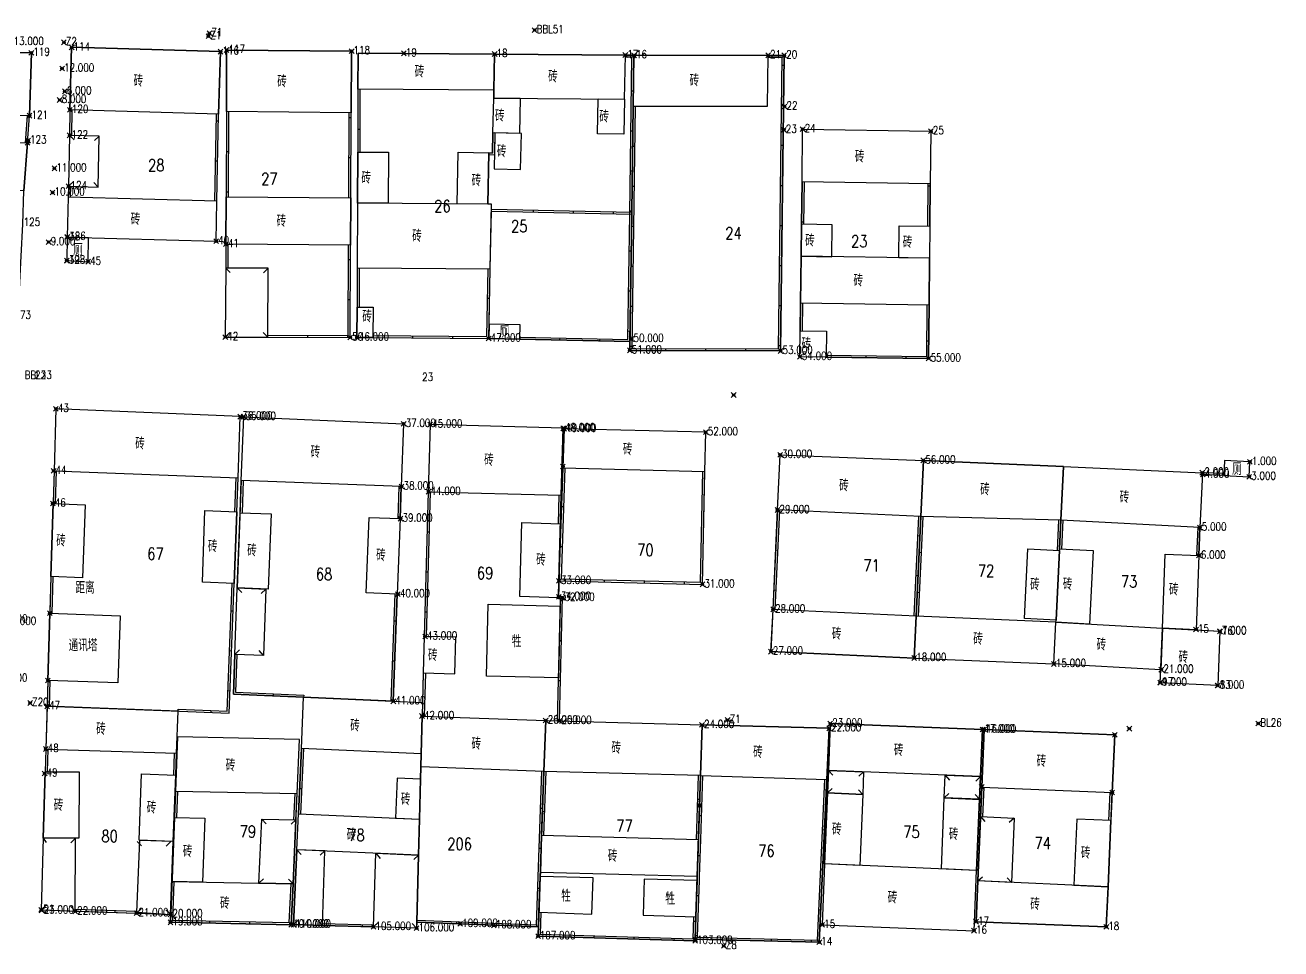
# Model space of a CAD drawing. Extents: x 499223 to 500082, y 4357473 to 4358121.
# Drawn here: x 499720.4 to 499877.3, y 4357673.4 to 4357788.8 of the extents above; entities that cross this region are included whole.
import ezdxf
from ezdxf.enums import TextEntityAlignment as Align

# ---------------------------------------------------------------- set-up
doc = ezdxf.new("R2010")
doc.units = 0
doc.header["$LTSCALE"] = 0.5
doc.header["$PDMODE"] = 35
doc.header["$PDSIZE"] = 0.3
for name, color, linetype in [('CLD', 1, 'CONTINUOUS'), ('DLDW', 11, 'CONTINUOUS'), ('JMD', 6, 'CONTINUOUS'), ('QSJX', 7, 'CONTINUOUS'), ('YBH', 3, 'CONTINUOUS')]:
    doc.layers.add(name, color=color, linetype=linetype)
doc.styles.add('HZ', font='rs.shx', dxfattribs={"width": 0.8, "bigfont": 'hztxt.shx'})

msp = doc.modelspace()

# ---------------------------------------------------------------- linework, layer by layer
at = {"layer": 'CLD', "linetype": 'Continuous'}
for p in [(499784.06, 4357788.2), (499784.06, 4357788.2), (499725.26, 4357786.67, -0.14), (499743.31, 4357787.44, -0.31), (499743.44, 4357787.81, -0.25), (499721.19, 4357785.37, 0.27), (499721.19, 4357785.37, 0.27), (499726.22, 4357786.05, 0.02), (499726.22, 4357786.05, 0.02), (499744.82, 4357785.51, 0.21), (499744.82, 4357785.51, 0.21), (499745.58, 4357785.71, 0.3), (499745.58, 4357785.71, 0.3), (499761.2, 4357785.57, 0.67), (499761.2, 4357785.57, 0.67), (499767.73, 4357785.29, 0.09), (499779.07, 4357785.21, 0.3), (499795.4, 4357785.08, 0.22), (499796.48, 4357785.05, 0.13), (499813.23, 4357785.05, 2.06), (499815.25, 4357785.04, -0.33), (499725.03, 4357783.4, 0.01), (499725.37, 4357780.55, 0.1), (499724.73, 4357779.47, 0.09), (499720.97, 4357777.5, 0.2), (499720.97, 4357777.5, 0.2), (499726.01, 4357778.24, 0.32), (499726.01, 4357778.24, 0.32), (499815.28, 4357778.65, 0.34), (499815.2, 4357775.75, 1.67), (499817.55, 4357775.82, 0.69), (499833.57, 4357775.57, 0.68), (499720.72, 4357774.11), (499720.78, 4357774.41, 0.23), (499725.97, 4357775.05, 1.26), (499725.97, 4357775.05, 1.26), (499724.07, 4357770.92, 0.17), (499723.84, 4357767.91, 0.12), (499725.84, 4357768.7, 1.34), (499725.84, 4357768.7, 1.34), (499723.35, 4357761.71, 0.05), (499725.67, 4357762.33, 0.25), (499725.68, 4357762.36, 0.96), (499725.68, 4357762.36, 0.96), (499744.28, 4357761.83, 1.63), (499745.49, 4357761.46, 2.96), (499725.62, 4357759.39, 0.29), (499725.63, 4357759.41, 0.6), (499725.63, 4357759.41, 0.6), (499728.28, 4357759.26, 0.29), (499745.42, 4357749.84, 0.92), (499761.03, 4357749.8, 1.36), (499761.86, 4357749.79, 1.67), (499761.86, 4357749.79, 1.67), (499778.33, 4357749.67, 0.12), (499778.33, 4357749.67, 0.12), (499796.17, 4357749.61, 2.08), (499796.17, 4357749.61, 2.08), (499795.96, 4357748.18, -0.22), (499795.96, 4357748.18, -0.22), (499814.79, 4357748.11, -0.87), (499814.79, 4357748.11, -0.87), (499817.21, 4357747.38, -1.18), (499817.21, 4357747.38, -1.18), (499833.29, 4357747.17, 1.52), (499833.29, 4357747.17, 1.52), (499808.94, 4357742.61, -0.47), (499724.26, 4357740.88, 0.09), (499747.29, 4357739.9, 0.39), (499747.29, 4357739.9, 0.39), (499747.72, 4357739.89, 0.52), (499747.72, 4357739.89, 0.52), (499767.7, 4357739, -0.18), (499771.02, 4357738.92, -0.18), (499787.62, 4357738.44, 1.77), (499787.76, 4357738.39, 1.24), (499805.45, 4357737.96, 0.16), (499814.73, 4357735.14, -1.27), (499787.6, 4357733.67, 1.92), (499832.63, 4357734.44, 0.63), (499873.43, 4357734.25, -0.1), (499723.97, 4357733.13, 0.16), (499867.49, 4357732.9, 1.29), (499867.54, 4357732.66, -0.72), (499873.34, 4357732.39, -0.23), (499767.44, 4357731.17, -0.07), (499770.81, 4357730.52, -0.03), (499723.87, 4357729.05, 0.22), (499767.31, 4357727.16, -0.12), (499814.4, 4357728.24, -1.24), (499867.17, 4357726.03, 1.52), (499867.06, 4357722.54, -0.36), (499787.11, 4357719.38, -0.63), (499766.98, 4357717.72, -0.08), (499805.03, 4357718.94, -0.27), (499787.08, 4357717.39, 1.19), (499787.55, 4357717.27, 0.02), (499723.5, 4357715.34, 1.08), (499813.86, 4357715.82, -0.76), (499866.7, 4357713.31, 1.23), (499869.67, 4357713.08, 0.35), (499869.69, 4357713.06, -0.31), (499770.38, 4357712.43, 0.78), (499813.58, 4357710.54, -1.54), (499831.49, 4357709.74, -0.47), (499848.94, 4357709, -0.53), (499862.37, 4357708.28, 1.91), (499723.26, 4357706.94, 1.08), (499862.22, 4357706.66, -0.49), (499862.23, 4357706.67, 0.2), (499869.4, 4357706.3, -0.44), (499869.41, 4357706.3, -0.5), (499721.04, 4357704.12, -0.2), (499723.16, 4357703.71, 1.08), (499766.41, 4357704.33, -0.09), (499770, 4357702.49, -0.05), (499785.45, 4357701.94, 1.75), (499787.17, 4357701.89, 0.43), (499808.19, 4357702.01, -0.09), (499804.98, 4357701.38, -0.34), (499820.86, 4357700.96, -0.47), (499821, 4357701.54, -0.42), (499840.01, 4357700.81, -0.12), (499840.22, 4357700.81, -0.03), (499858.36, 4357700.91, -0.42), (499874.48, 4357701.56), (499874.48, 4357701.56), (499856.54, 4357700.14, 2.69), (499722.99, 4357698.37, 0.63), (499722.86, 4357695.32, 0.77), (499839.92, 4357693.62, 2.69), (499856.22, 4357692.93, 2.69), (499804.66, 4357691.32, 1.75), (499804.66, 4357691.32, 1.75), (499722.42, 4357678.27, 1.41), (499722.48, 4357678.21, -0.09), (499722.48, 4357678.21, -0.09), (499722.48, 4357678.21, -0.09), (499722.48, 4357678.21, -0.09), (499726.67, 4357678.08, 0.92), (499726.67, 4357678.08, 0.92), (499726.67, 4357678.08, 0.92), (499726.67, 4357678.08, 0.92), (499734.32, 4357677.86, 1.03), (499734.32, 4357677.86, 1.03), (499734.32, 4357677.86, 1.03), (499734.32, 4357677.86, 1.03), (499738.57, 4357677.71, 0.2), (499738.57, 4357677.71, 0.2), (499738.57, 4357677.71, 0.2), (499738.57, 4357677.71, 0.2), (499738.57, 4357676.72, 0.75), (499738.57, 4357676.72, 0.75), (499738.57, 4357676.72, 0.75), (499738.57, 4357676.72, 0.75), (499839.21, 4357676.79, 0.35), (499753.65, 4357676.42, -0.02), (499753.93, 4357676.43, 0.28), (499763.93, 4357676.14, 1.11), (499769.32, 4357675.98, -0.56), (499774.76, 4357676.52, 0.23), (499778.96, 4357676.34, 0.53), (499820, 4357676.41, 1.22), (499838.96, 4357675.67, 0.23), (499855.49, 4357676.14, 1.09), (499784.5, 4357674.98, 0.35), (499804.12, 4357674.41, -0.49), (499804.13, 4357674.6, -0.72), (499807.7, 4357673.77, 0.13), (499819.63, 4357674.24, 1.13)]:
    msp.add_point(p, dxfattribs=at)
at = {"layer": 'DLDW', "linetype": 'Continuous', "flags": 128}
for points in [[(499725.67, 4357762.33), (499725.63, 4357759.41), (499728.28, 4357759.26), (499728.34, 4357762.26), (499725.67, 4357762.33)], [(499791.36, 4357682.29), (499784.77, 4357682.46), (499784.61, 4357677.97), (499791.2, 4357677.73), (499791.36, 4357682.29)], [(499804.36, 4357681.94), (499797.76, 4357682.12), (499797.62, 4357677.6), (499804.21, 4357677.39), (499804.36, 4357681.94)]]:
    msp.add_lwpolyline(points, close=True, dxfattribs=at)
for points, elevation in [([(499778.37, 4357751.47), (499778.33, 4357749.67), (499782.23, 4357749.59), (499782.27, 4357751.39)], 0.12), ([(499870.17, 4357732.54), (499873.34, 4357732.39), (499873.43, 4357734.25), (499870.26, 4357734.4)], -0.72)]:
    msp.add_lwpolyline(points, close=True, dxfattribs=dict(at, elevation=elevation))
at = {"layer": 'JMD', "linetype": 'Continuous'}
for p, q in [((499815.23, 4357783.76), (499814.98, 4357783.76)), ((499796.42, 4357780.56), (499796.17, 4357780.56)), ((499815.17, 4357778.76), (499814.92, 4357778.76)), ((499744.57, 4357776.82), (499744.32, 4357776.83)), ((499761.13, 4357777.23), (499760.88, 4357777.23)), ((499725.97, 4357775.05), (499726.52, 4357774.47)), ((499729.67, 4357774.94), (499729.09, 4357774.39)), ((499761.97, 4357775.83), (499762.22, 4357775.83)), ((499796.35, 4357775.56), (499796.1, 4357775.56)), ((499745.53, 4357773.01), (499745.78, 4357773.01)), ((499796.32, 4357773.7), (499796.57, 4357773.69)), ((499815.11, 4357773.76), (499814.86, 4357773.76)), ((499744.48, 4357771.82), (499744.23, 4357771.83)), ((499761.11, 4357772.23), (499760.86, 4357772.23)), ((499796.28, 4357770.56), (499796.03, 4357770.56)), ((499725.84, 4357768.7), (499726.42, 4357769.25)), ((499729.54, 4357768.59), (499728.99, 4357769.17)), ((499745.52, 4357768.01), (499745.77, 4357768.01)), ((499796.25, 4357768.7), (499796.5, 4357768.69)), ((499815.05, 4357768.76), (499814.8, 4357768.76)), ((499833.46, 4357768.69), (499833.21, 4357768.69)), ((499783.91, 4357765.46), (499783.92, 4357765.71)), ((499788.91, 4357765.36), (499788.92, 4357765.61)), ((499793.91, 4357765.25), (499793.91, 4357765.5)), ((499796.21, 4357765.56), (499795.96, 4357765.56)), ((499796.18, 4357763.7), (499796.43, 4357763.69)), ((499814.98, 4357763.76), (499814.73, 4357763.76)), ((499817.41, 4357764.24), (499817.66, 4357764.24)), ((499796.14, 4357760.56), (499795.89, 4357760.57)), ((499761.06, 4357759.49), (499760.81, 4357759.49)), ((499796.11, 4357758.7), (499796.36, 4357758.7)), ((499814.92, 4357758.76), (499814.67, 4357758.76)), ((499745.47, 4357758.47), (499746.03, 4357757.9)), ((499750.77, 4357758.45), (499750.2, 4357757.89)), ((499796.06, 4357755.56), (499795.81, 4357755.57)), ((499761.05, 4357754.49), (499760.8, 4357754.49)), ((499778.44, 4357754.67), (499778.19, 4357754.68)), ((499796.04, 4357753.7), (499796.29, 4357753.7)), ((499814.86, 4357753.76), (499814.61, 4357753.76)), ((499745.42, 4357749.84), (499745.99, 4357750.41)), ((499750.72, 4357749.83), (499750.15, 4357750.4)), ((499755.72, 4357749.81), (499755.72, 4357750.06)), ((499760.72, 4357749.8), (499760.72, 4357750.05)), ((499768.86, 4357749.74), (499768.86, 4357749.99)), ((499773.86, 4357749.7), (499773.86, 4357749.95)), ((499787.23, 4357749.49), (499787.24, 4357749.74)), ((499792.23, 4357749.38), (499792.24, 4357749.63)), ((499795.99, 4357750.56), (499795.74, 4357750.57)), ((499833.31, 4357749.34), (499833.06, 4357749.35)), ((499795.97, 4357748.7), (499796.22, 4357748.7)), ((499800.44, 4357748.17), (499800.44, 4357748.42)), ((499805.44, 4357748.15), (499805.44, 4357748.4)), ((499810.44, 4357748.13), (499810.44, 4357748.38)), ((499814.8, 4357748.76), (499814.55, 4357748.76)), ((499825.47, 4357747.27), (499825.47, 4357747.52)), ((499830.47, 4357747.21), (499830.47, 4357747.46)), ((499787.43, 4357728.67), (499787.68, 4357728.66)), ((499770.64, 4357725.52), (499770.89, 4357725.52)), ((499832.19, 4357724.98), (499831.94, 4357724.99)), ((499787.26, 4357723.68), (499787.51, 4357723.67)), ((499814.18, 4357723.24), (499814.43, 4357723.23)), ((499832.1, 4357722.95), (499832.35, 4357722.94)), ((499770.5, 4357720.52), (499770.75, 4357720.52)), ((499787.81, 4357719.36), (499787.81, 4357719.61)), ((499792.81, 4357719.24), (499792.81, 4357719.49)), ((499831.96, 4357719.99), (499831.71, 4357720)), ((499746.92, 4357718.5), (499747.47, 4357717.91)), ((499750.5, 4357718.36), (499749.91, 4357717.82)), ((499797.8, 4357719.11), (499797.81, 4357719.36)), ((499802.8, 4357718.99), (499802.81, 4357719.24)), ((499813.94, 4357718.25), (499814.19, 4357718.23)), ((499831.87, 4357717.95), (499832.12, 4357717.94)), ((499787.53, 4357716.9), (499787.28, 4357716.9)), ((499746.38, 4357715.61), (499746.13, 4357715.61)), ((499770.36, 4357715.53), (499770.61, 4357715.52)), ((499766.78, 4357714.33), (499766.53, 4357714.34)), ((499787.41, 4357711.9), (499787.16, 4357711.9)), ((499746.2, 4357710.61), (499745.95, 4357710.62)), ((499746.61, 4357710.2), (499747.2, 4357710.75)), ((499750.19, 4357710.07), (499749.65, 4357710.66)), ((499766.6, 4357709.33), (499766.35, 4357709.34)), ((499787.29, 4357706.9), (499787.04, 4357706.9)), ((499746.01, 4357705.61), (499745.76, 4357705.62)), ((499746.46, 4357705.23), (499746.47, 4357705.48)), ((499751.45, 4357705.01), (499751.46, 4357705.26)), ((499743.66, 4357702.95), (499743.67, 4357703.2)), ((499770.01, 4357702.87), (499770.29, 4357702.86)), ((499820.77, 4357695.67), (499821.31, 4357695.09)), ((499825.17, 4357695.5), (499824.58, 4357694.96)), ((499835.36, 4357695.09), (499835.9, 4357694.48)), ((499839.76, 4357694.92), (499839.17, 4357694.35)), ((499754.69, 4357693.45), (499754.94, 4357693.44)), ((499820.5, 4357693.24), (499820.25, 4357693.25)), ((499820.65, 4357692.88), (499821.24, 4357693.42)), ((499825.05, 4357692.7), (499824.51, 4357693.29)), ((499835.24, 4357692.27), (499835.83, 4357692.81)), ((499804.68, 4357692.07), (499804.43, 4357692.07)), ((499839.64, 4357692.09), (499839.1, 4357692.68)), ((499749.99, 4357689.6), (499750.53, 4357689.01)), ((499785.06, 4357690.93), (499784.81, 4357690.94)), ((499785.05, 4357690.59), (499785.3, 4357690.58)), ((499804.62, 4357690.07), (499804.87, 4357690.06)), ((499839.76, 4357689.92), (499840.3, 4357689.33)), ((499843.96, 4357689.74), (499843.37, 4357689.19)), ((499754.23, 4357689.51), (499753.65, 4357688.96)), ((499820.28, 4357688.24), (499820.03, 4357688.26)), ((499722.68, 4357687.24, 1.71), (499723.06, 4357686.67, 1.08)), ((499726.71, 4357687.22, 1.08), (499726.14, 4357686.66, 1.08)), ((499734.39, 4357686.83), (499734.95, 4357686.26)), ((499738.6, 4357686.81), (499738.04, 4357686.25)), ((499754.35, 4357685.79), (499754.89, 4357685.2)), ((499757.85, 4357685.64), (499757.26, 4357685.09)), ((499764.22, 4357685.35), (499764.76, 4357684.69)), ((499769.56, 4357685.11), (499768.98, 4357684.56)), ((499784.89, 4357685.94), (499784.64, 4357685.94)), ((499804.46, 4357685.07), (499804.71, 4357685.06)), ((499749.63, 4357681.6), (499750.21, 4357682.15)), ((499753.88, 4357681.52), (499753.33, 4357682.1)), ((499820.05, 4357683.25), (499819.8, 4357683.26)), ((499839.43, 4357681.89), (499840.01, 4357682.42)), ((499843.66, 4357681.7), (499843.12, 4357682.29)), ((499784.71, 4357680.94), (499784.46, 4357680.95)), ((499722.42, 4357678.27, 1.08), (499723, 4357678.83, 1.08)), ((499726.67, 4357678.12, 1.08), (499726.11, 4357678.7, 1.08)), ((499804.3, 4357680.07), (499804.55, 4357680.06)), ((499731.66, 4357677.95), (499731.67, 4357678.2)), ((499734.32, 4357677.86), (499734.9, 4357678.41)), ((499738.57, 4357677.71), (499738.01, 4357678.29)), ((499819.82, 4357678.25), (499819.57, 4357678.27)), ((499738.57, 4357676.82), (499738.82, 4357676.81)), ((499743.47, 4357676.63), (499743.47, 4357676.88)), ((499748.47, 4357676.53), (499748.47, 4357676.78)), ((499753.47, 4357676.43), (499753.47, 4357676.68)), ((499753.93, 4357676.43), (499754.52, 4357676.97)), ((499757.57, 4357676.32), (499757.02, 4357676.9)), ((499762.57, 4357676.18), (499762.58, 4357676.43)), ((499763.93, 4357676.14), (499764.52, 4357676.69)), ((499769.32, 4357675.98), (499768.77, 4357676.56)), ((499774.35, 4357676.53), (499774.35, 4357676.78)), ((499779.34, 4357676.35), (499779.35, 4357676.6)), ((499784.34, 4357676.16), (499784.35, 4357676.41)), ((499804.2, 4357676.8), (499803.95, 4357676.81)), ((499786.52, 4357674.92), (499786.53, 4357675.17)), ((499791.52, 4357674.78), (499791.52, 4357675.03)), ((499796.51, 4357674.63), (499796.52, 4357674.88)), ((499801.51, 4357674.48), (499801.52, 4357674.73)), ((499804.14, 4357675.08), (499804.39, 4357675.07)), ((499808.65, 4357674.5), (499808.65, 4357674.75)), ((499808.65, 4357674.5), (499808.66, 4357674.75)), ((499813.65, 4357674.38), (499813.66, 4357674.63)), ((499818.65, 4357674.26), (499818.66, 4357674.51))]:
    msp.add_line(p, q, dxfattribs=at)
for points in [[(499701.89, 4357785.78), (499721.19, 4357785.37), (499720.97, 4357777.5), (499701.72, 4357778.05)], [(499717.11, 4357774.21), (499720.72, 4357774.11), (499720.27, 4357768.12), (499716.67, 4357768.22)], [(499747.01, 4357732.27), (499747.29, 4357739.9), (499724.26, 4357740.88), (499724.03, 4357733.13)], [(499727.56, 4357719.76), (499723.64, 4357719.91), (499723.91, 4357729.04), (499727.9, 4357728.89)], [(499746.51, 4357719.05), (499742.59, 4357719.2), (499742.85, 4357728.16), (499746.85, 4357728.01)], [(499723.26, 4357706.94), (499723.5, 4357715.34), (499732.3, 4357715.01), (499731.98, 4357706.62)], [(499723.01, 4357698.37), (499739.32, 4357697.85), (499739.52, 4357703.1), (499723.16, 4357703.71)]]:
    msp.add_lwpolyline(points, close=True, dxfattribs=at)
at = {"layer": 'JMD', "linetype": 'Continuous', "flags": 128}
for points, elevation in [([(499726.01, 4357778.24), (499726.22, 4357786.05), (499744.82, 4357785.51), (499744.59, 4357777.7)], 0.25), ([(499761.99, 4357780.83), (499762.01, 4357785.33), (499779.07, 4357785.21), (499778.98, 4357780.71)], 0.3), ([(499813.14, 4357778.68), (499813.23, 4357785.04), (499796.48, 4357785.05), (499796.39, 4357778.7)], 2.06), ([(499765.78, 4357766.56), (499761.93, 4357766.59), (499761.96, 4357772.95), (499765.81, 4357772.93)], 0.3), ([(499778.23, 4357766.47), (499774.38, 4357766.5), (499774.51, 4357772.93), (499778.36, 4357772.85)], 0.3), ([(499761.93, 4357766.59), (499761.9, 4357758.49), (499778.51, 4357758.37), (499778.68, 4357766.47)], 0.3), ([(499763.86, 4357749.77), (499761.86, 4357749.79), (499761.88, 4357753.59), (499763.88, 4357753.58)], 0.3), ([(499867.49, 4357732.9), (499867.19, 4357726.03), (499849.82, 4357726.96), (499850.15, 4357733.66)], 0.72), ([(499778.06, 4357707.46), (499778.27, 4357716.46), (499787.27, 4357716.24), (499787.05, 4357707.25)], 1.19), ([(499754.92, 4357698.45), (499755.21, 4357704.84), (499770.04, 4357704.17), (499770, 4357702.49), (499769.88, 4357697.78), (499754.92, 4357698.45)], 0.53), ([(499754.38, 4357692.81), (499754.69, 4357699.57), (499739.43, 4357699.88), (499739.18, 4357693.11)], 0.75), ([(499742.56, 4357681.74), (499738.76, 4357681.82), (499739.06, 4357689.81), (499742.86, 4357689.74)], 0.75), ([(499753.88, 4357681.52), (499749.63, 4357681.6), (499749.99, 4357689.6), (499754.23, 4357689.51)], 0.75), ([(499753.88, 4357681.52), (499753.65, 4357676.42), (499738.57, 4357676.72), (499738.76, 4357681.82)], 0.75)]:
    msp.add_lwpolyline(points, close=True, dxfattribs=dict(at, elevation=elevation))
for points in [[(499745.55, 4357778.01), (499745.58, 4357785.71), (499761.2, 4357785.57), (499761.13, 4357777.87)], [(499795.29, 4357779.58), (499795.4, 4357785.08), (499779.07, 4357785.21), (499778.98, 4357780.71), (499778.95, 4357779.71)], [(499778.95, 4357779.71), (499782.25, 4357779.69), (499782.16, 4357775.29), (499778.86, 4357775.36)], [(499791.99, 4357779.61), (499795.29, 4357779.58), (499795.2, 4357775.18), (499791.9, 4357775.25)], [(499729.67, 4357774.94), (499725.97, 4357775.05), (499725.84, 4357768.7), (499729.54, 4357768.59)], [(499782.41, 4357775.28), (499779.11, 4357775.35), (499779.02, 4357770.85), (499782.32, 4357770.78)], [(499817.47, 4357769.24), (499817.55, 4357775.82), (499833.57, 4357775.57), (499833.47, 4357768.99)], [(499725.81, 4357767.33), (499725.67, 4357762.33), (499744.28, 4357761.83), (499744.38, 4357766.82)], [(499745.49, 4357761.46), (499745.51, 4357767.37), (499761.09, 4357767.23), (499761.07, 4357761.33)], [(499821.23, 4357763.88), (499817.41, 4357763.94), (499817.36, 4357759.94), (499821.18, 4357759.88)], [(499829.61, 4357763.75), (499833.42, 4357763.69), (499833.39, 4357759.69), (499829.58, 4357759.75)], [(499817.36, 4357759.94), (499817.29, 4357754.14), (499833.35, 4357753.89), (499833.39, 4357759.69)], [(499745.47, 4357758.47), (499745.42, 4357749.84), (499750.72, 4357749.83), (499750.77, 4357758.45)], [(499820.47, 4357747.33), (499817.21, 4357747.38), (499817.25, 4357750.64), (499820.51, 4357750.6)], [(499767.41, 4357731.18), (499747.42, 4357731.92), (499747.72, 4357739.89), (499767.7, 4357739)], [(499787.62, 4357738.44), (499771.02, 4357738.92), (499770.78, 4357730.52), (499787.4, 4357730.08)], [(499787.76, 4357738.39), (499787.59, 4357733.5), (499805.34, 4357733.06), (499805.45, 4357737.96)], [(499814.41, 4357728.24), (499814.73, 4357735.14), (499832.63, 4357734.44), (499832.3, 4357727.41)], [(499750.79, 4357718.35), (499746.92, 4357718.5), (499747.27, 4357727.9), (499751.14, 4357727.75)], [(499766.91, 4357717.72), (499763.04, 4357717.9), (499763.39, 4357727.3), (499767.26, 4357727.16)], [(499787.05, 4357717.25), (499782.21, 4357717.44), (499782.45, 4357726.67), (499787.3, 4357726.49)], [(499849.21, 4357714.49), (499845.25, 4357714.69), (499845.68, 4357723.39), (499849.64, 4357723.18)], [(499853.39, 4357713.98), (499849.2, 4357714.22), (499849.21, 4357714.49), (499849.64, 4357723.18), (499849.65, 4357723.37), (499853.83, 4357723.17)], [(499866.7, 4357713.25), (499862.5, 4357713.49), (499862.85, 4357722.71), (499867.05, 4357722.53)], [(499750.19, 4357710.07), (499746.61, 4357710.2), (499746.92, 4357718.5), (499750.5, 4357718.36)], [(499813.83, 4357715.82), (499813.58, 4357710.54), (499831.49, 4357709.74), (499831.73, 4357714.99)], [(499848.94, 4357709), (499849.2, 4357714.22), (499831.73, 4357714.99), (499831.49, 4357709.74)], [(499862.28, 4357708.28), (499848.94, 4357709), (499849.2, 4357714.22), (499862.5, 4357713.49)], [(499869.67, 4357713.08), (499869.4, 4357706.3), (499862.22, 4357706.66), (499862.5, 4357713.49), (499869.67, 4357713.08)], [(499770.28, 4357712.44), (499770.15, 4357707.87), (499774.11, 4357707.76), (499774.23, 4357712.34)], [(499785.45, 4357701.94), (499785.22, 4357695.58), (499769.84, 4357696.13), (499769.88, 4357697.78), (499770, 4357702.49)], [(499785.22, 4357695.58), (499785.45, 4357701.94), (499804.98, 4357701.38), (499804.78, 4357695.07)], [(499820.56, 4357694.56), (499820.86, 4357700.96), (499804.98, 4357701.38), (499804.78, 4357695.07)], [(499820.77, 4357695.67), (499821, 4357701.54), (499840.01, 4357700.81), (499839.76, 4357694.92)], [(499839.92, 4357693.62), (499856.22, 4357692.93), (499856.54, 4357700.14), (499840.22, 4357700.81)], [(499766.9, 4357694.74), (499766.68, 4357689.74), (499769.68, 4357689.61), (499769.8, 4357694.61)], [(499825.05, 4357692.7), (499820.65, 4357692.88), (499820.77, 4357695.67), (499825.17, 4357695.5)], [(499839.64, 4357692.09), (499835.24, 4357692.27), (499835.36, 4357695.09), (499839.76, 4357694.92)], [(499824.68, 4357683.82), (499820.3, 4357684.01), (499820.65, 4357692.88), (499825.05, 4357692.69)], [(499839.27, 4357683.21), (499834.89, 4357683.4), (499835.24, 4357692.27), (499839.64, 4357692.08)], [(499754.35, 4357685.79), (499754.55, 4357690.29), (499769.68, 4357689.61), (499769.56, 4357685.11)], [(499843.66, 4357681.7), (499839.43, 4357681.89), (499839.76, 4357689.92), (499843.96, 4357689.74)], [(499856.07, 4357689.44), (499851.8, 4357689.62), (499851.45, 4357681.36), (499855.71, 4357681.17)], [(499804.37, 4357682.44), (499784.78, 4357682.96), (499784.94, 4357687.59), (499804.52, 4357687.07)], [(499757.85, 4357685.64), (499754.35, 4357685.79), (499753.93, 4357676.43), (499757.57, 4357676.32)], [(499769.56, 4357685.11), (499769.32, 4357675.98), (499763.93, 4357676.14), (499764.22, 4357685.35), (499769.56, 4357685.11)], [(499839.27, 4357683.21), (499820.3, 4357684.01), (499820, 4357676.41), (499838.96, 4357675.67)], [(499839.43, 4357681.89), (499839.21, 4357676.79), (499855.49, 4357676.14), (499855.71, 4357681.17)]]:
    msp.add_lwpolyline(points, close=True, dxfattribs=at)
at = {"layer": 'JMD', "color": 7, "linetype": 'Continuous', "flags": 128}
for points in [[(499782.23, 4357749.59), (499795.98, 4357749.31), (499796.2, 4357765.21), (499796.48, 4357785.05)], [(499796.48, 4357785.05), (499795.4, 4357785.08)], [(499796.48, 4357785.05), (499795.96, 4357748.18), (499814.79, 4357748.11), (499815.25, 4357785.04), (499813.23, 4357785.04)], [(499726.01, 4357778.24), (499725.97, 4357775.05)], [(499744.38, 4357766.82), (499744.59, 4357777.7)], [(499745.55, 4357778.01), (499745.51, 4357767.37)], [(499761.09, 4357767.23), (499761.13, 4357777.87)], [(499778.86, 4357775.36), (499778.81, 4357772.84)], [(499725.84, 4357768.7), (499725.81, 4357767.33)], [(499817.47, 4357769.24), (499817.41, 4357763.94)], [(499833.42, 4357763.69), (499833.47, 4357768.99)], [(499778.66, 4357765.57), (499796.2, 4357765.21)], [(499745.49, 4357761.46), (499745.47, 4357758.47)], [(499750.72, 4357749.83), (499761.03, 4357749.8), (499761.07, 4357761.33)], [(499778.33, 4357749.67), (499778.51, 4357758.37)], [(499817.29, 4357754.14), (499817.25, 4357750.64)], [(499820.47, 4357747.33), (499833.29, 4357747.17), (499833.35, 4357753.89)], [(499763.86, 4357749.77), (499778.33, 4357749.67)], [(499787.76, 4357738.39), (499787.11, 4357719.38), (499805.03, 4357718.94), (499805.35, 4357733.28)], [(499724.03, 4357733.13), (499723.64, 4357719.91)], [(499746.85, 4357728.01), (499747.01, 4357732.27)], [(499870.17, 4357732.54), (499867.48, 4357732.66)], [(499747.42, 4357731.92), (499746.92, 4357718.5)], [(499767.26, 4357727.16), (499767.41, 4357731.18)], [(499770.78, 4357730.52), (499770.15, 4357707.87)], [(499787.3, 4357726.49), (499787.4, 4357730.08)], [(499814.41, 4357728.24), (499813.83, 4357715.82)], [(499832.33, 4357727.94), (499831.73, 4357714.99)], [(499831.73, 4357714.99), (499832.3, 4357727.41)], [(499849.64, 4357723.18), (499849.82, 4357726.96)], [(499849.82, 4357726.96), (499849.65, 4357723.37)], [(499867.05, 4357722.53), (499867.19, 4357726.03)], [(499723.64, 4357719.91), (499723.26, 4357706.94)], [(499738.66, 4357703.13), (499745.91, 4357702.86), (499746.51, 4357719.05)], [(499766.41, 4357704.33), (499766.91, 4357717.72)], [(499723.26, 4357706.94), (499723, 4357698.37)], [(499770.15, 4357707.87), (499770, 4357702.49)], [(499739.22, 4357695.1), (499739.32, 4357697.85)], [(499754.92, 4357698.45), (499754.55, 4357690.29)], [(499769.84, 4357696.13), (499769.8, 4357694.61)], [(499769.34, 4357676.72), (499784.54, 4357676.15), (499785.22, 4357695.58)], [(499785.22, 4357695.58), (499784.94, 4357687.59)], [(499804.78, 4357695.07), (499804.52, 4357687.07), (499804.37, 4357682.44), (499804.36, 4357681.94), (499804.21, 4357677.39), (499804.13, 4357674.6), (499819.63, 4357674.24), (499820.56, 4357694.56)], [(499804.37, 4357682.44), (499804.78, 4357695.07)], [(499739.18, 4357693.11), (499739.06, 4357689.81)], [(499753.88, 4357681.52), (499754.38, 4357692.81)], [(499839.92, 4357693.62), (499839.43, 4357681.88)], [(499855.71, 4357681.17), (499856.22, 4357692.93)], [(499785.1, 4357691.95), (499784.82, 4357683.95)], [(499804.4, 4357683.33), (499804.66, 4357691.32)], [(499739.06, 4357689.81), (499738.57, 4357676.72), (499753.65, 4357676.42), (499753.88, 4357681.52)], [(499784.78, 4357682.96), (499784.77, 4357682.46)], [(499804.21, 4357677.39), (499804.37, 4357682.44)], [(499722.42, 4357678.27), (499734.32, 4357677.86)], [(499757.57, 4357676.32), (499763.93, 4357676.14)]]:
    msp.add_lwpolyline(points, dxfattribs=at)
at = {"layer": 'JMD', "linetype": 'Continuous', "flags": 128}
for points in [[(499782.24, 4357749.84), (499795.73, 4357749.56), (499795.95, 4357765.21), (499796.23, 4357784.81)], [(499796.23, 4357784.81), (499795.4, 4357784.83)], [(499796.64, 4357778.7), (499796.21, 4357748.43), (499814.54, 4357748.36), (499814.99, 4357784.79), (499813.23, 4357784.79)], [(499726.26, 4357778.23), (499726.22, 4357775.04)], [(499744.13, 4357766.83), (499744.34, 4357777.71)], [(499745.8, 4357778.01), (499745.76, 4357767.37)], [(499760.84, 4357767.23), (499760.88, 4357777.87)], [(499779.11, 4357775.35), (499779.06, 4357772.58)], [(499726.09, 4357768.69), (499726.06, 4357767.32)], [(499817.72, 4357769.24), (499817.66, 4357763.94)], [(499833.17, 4357763.69), (499833.22, 4357768.99)], [(499778.67, 4357765.82), (499796.21, 4357765.46)], [(499745.74, 4357761.46), (499745.72, 4357758.46)], [(499750.72, 4357750.08), (499760.78, 4357750.05), (499760.82, 4357761.33)], [(499778.09, 4357749.92), (499778.26, 4357758.37)], [(499817.54, 4357754.14), (499817.5, 4357750.63)], [(499820.47, 4357747.58), (499833.05, 4357747.42), (499833.1, 4357753.89)], [(499763.86, 4357750.02), (499778.09, 4357749.92)], [(499724.28, 4357733.12), (499724.16, 4357729.03)], [(499746.6, 4357728.02), (499746.76, 4357732.28)], [(499787.84, 4357733.49), (499787.37, 4357719.62), (499804.79, 4357719.2), (499805.09, 4357733.07)], [(499870.19, 4357732.79), (499867.49, 4357732.9)], [(499747.67, 4357731.91), (499747.52, 4357727.89)], [(499767.01, 4357727.17), (499767.16, 4357731.18)], [(499771.03, 4357730.51), (499770.53, 4357712.43)], [(499787.05, 4357726.49), (499787.15, 4357730.08)], [(499814.66, 4357728.22), (499814.08, 4357715.81)], [(499831.48, 4357715.01), (499832.05, 4357727.42)], [(499832.55, 4357727.4), (499831.98, 4357714.98)], [(499849.39, 4357723.19), (499849.57, 4357726.97)], [(499850.07, 4357726.95), (499849.9, 4357723.36)], [(499866.8, 4357722.54), (499866.95, 4357726.05)], [(499723.89, 4357719.9), (499723.75, 4357715.33)], [(499739.52, 4357703.1), (499739.54, 4357703.35), (499745.67, 4357703.12), (499746.26, 4357719.06)], [(499766.16, 4357704.35), (499766.66, 4357717.74)], [(499723.51, 4357706.93), (499723.41, 4357703.7)], [(499770.43, 4357707.86), (499770.28, 4357702.48)], [(499738.97, 4357695.11), (499739.07, 4357697.86)], [(499755.17, 4357698.43), (499754.8, 4357690.28)], [(499769.35, 4357676.97), (499784.3, 4357676.41), (499784.97, 4357695.59)], [(499785.47, 4357695.58), (499785.19, 4357687.58)], [(499804.27, 4357687.08), (499804.53, 4357695.07)], [(499805.03, 4357695.06), (499804.77, 4357687.06), (499804.62, 4357682.43), (499804.61, 4357681.93), (499804.46, 4357677.38), (499804.39, 4357674.84), (499819.39, 4357674.5), (499820.32, 4357694.57)], [(499739.43, 4357693.11), (499739.31, 4357689.81)], [(499753.98, 4357689.52), (499754.13, 4357692.81)], [(499840.17, 4357693.61), (499840.01, 4357689.91)], [(499855.82, 4357689.45), (499855.97, 4357692.94)], [(499739.01, 4357681.81), (499738.83, 4357676.97), (499753.41, 4357676.68), (499753.63, 4357681.52)], [(499726.67, 4357678.37), (499734.32, 4357678.11)], [(499757.58, 4357676.57), (499763.94, 4357676.39)]]:
    msp.add_lwpolyline(points, dxfattribs=at)
at = {"layer": 'JMD', "color": 7, "linetype": 'Continuous', "flags": 128}
for points, elevation in [([(499761.99, 4357780.83), (499761.96, 4357772.95)], 0.3), ([(499778.81, 4357772.84), (499778.36, 4357772.85)], 0.3), ([(499761.9, 4357758.49), (499761.88, 4357753.59)], 0.3), ([(499787.17, 4357701.9), (499787.55, 4357717.39), (499787.06, 4357717.4)], 1.19), ([(499746.61, 4357710.2), (499746.43, 4357705.23), (499755.21, 4357704.84)], 0.53), ([(499784.61, 4357677.97), (499784.5, 4357674.98), (499804.12, 4357674.41), (499804.13, 4357674.6), (499804.21, 4357677.39)], 0.35)]:
    msp.add_lwpolyline(points, dxfattribs=dict(at, elevation=elevation))
at = {"layer": 'JMD', "linetype": 'Continuous', "flags": 128}
for points, elevation in [([(499762.24, 4357780.83), (499762.21, 4357772.95)], 0.3), ([(499779.06, 4357772.58), (499778.36, 4357772.6)], 0.3), ([(499762.15, 4357758.49), (499762.13, 4357753.59)], 0.3), ([(499786.92, 4357701.9), (499787.29, 4357717.14), (499787.05, 4357717.15)], 1.19), ([(499787.05, 4357717.15), (499787.05, 4357717.25)], 1.19), ([(499746.86, 4357710.19), (499746.69, 4357705.47), (499755.22, 4357705.09), (499755.21, 4357704.84)], 0.53), ([(499784.86, 4357677.96), (499784.76, 4357675.23), (499803.88, 4357674.66), (499803.96, 4357677.4)], 0.35)]:
    msp.add_lwpolyline(points, dxfattribs=dict(at, elevation=elevation))
at = {"layer": 'JMD', "linetype": 'Continuous'}
for points in [[(499720.47, 4357774.12), (499720.72, 4357777.51)], [(499723.26, 4357698.37), (499723.17, 4357695.53)]]:
    msp.add_lwpolyline(points, dxfattribs=at)
at = {"layer": 'JMD', "color": 7, "linetype": 'Continuous'}
for points in [[(499720.72, 4357774.11), (499720.97, 4357777.5)], [(499723.01, 4357698.37), (499722.92, 4357695.54)]]:
    msp.add_lwpolyline(points, dxfattribs=at)
at = {"layer": 'JMD', "color": 6, "linetype": 'Continuous', "flags": 128}
msp.add_lwpolyline([(499849.82, 4357726.96), (499832.3, 4357727.41), (499832.63, 4357734.44), (499850.15, 4357733.66)], close=True, dxfattribs=at)
at = {"layer": 'JMD', "linetype": 'Continuous'}
for points, elevation in [([(499722.68, 4357687.24), (499722.92, 4357695.54), (499727.17, 4357695.52), (499727.13, 4357687.22)], 1.08), ([(499734.67, 4357687), (499734.97, 4357695.26), (499739.22, 4357695.1), (499738.91, 4357686.81)], 0.63), ([(499726.71, 4357687.22), (499722.68, 4357687.24), (499722.42, 4357678.27), (499726.67, 4357678.12)], 1.71), ([(499738.91, 4357686.81), (499734.7, 4357686.96), (499734.33, 4357678), (499738.57, 4357677.71)], 0.63)]:
    msp.add_lwpolyline(points, close=True, dxfattribs=dict(at, elevation=elevation))
at = {"layer": 'QSJX', "linetype": 'Continuous', "flags": 128}
for points, elevation in [([(499701.16, 4357752.7), (499719.53, 4357752.51), (499719.9, 4357759.95), (499720.11, 4357763.95), (499720.27, 4357768.12), (499720.72, 4357774.11), (499720.97, 4357777.5), (499721.19, 4357785.37), (499701.89, 4357785.78), (499701.72, 4357778.05), (499701.64, 4357774.65), (499701.51, 4357768.65), (499701.43, 4357764.82), (499701.41, 4357764.15), (499701.32, 4357760.15)], 0.9), ([(499726.22, 4357786.05), (499726.01, 4357778.24), (499725.97, 4357775.05), (499725.84, 4357768.7), (499725.81, 4357767.33), (499725.67, 4357762.33), (499744.28, 4357761.83), (499744.38, 4357766.82), (499744.59, 4357777.7), (499744.82, 4357785.51), (499726.22, 4357786.05)], 0.25), ([(499762.01, 4357785.33), (499761.99, 4357780.83), (499761.96, 4357772.95), (499761.93, 4357766.59), (499761.9, 4357758.49), (499761.88, 4357753.59), (499761.86, 4357749.79), (499763.86, 4357749.77), (499778.33, 4357749.67), (499778.37, 4357751.47), (499778.51, 4357758.37), (499778.68, 4357766.47), (499778.23, 4357766.47), (499778.36, 4357772.85), (499778.81, 4357772.84), (499778.86, 4357775.36), (499778.95, 4357779.71), (499778.98, 4357780.71), (499779.07, 4357785.21)], 0.3), ([(499814.79, 4357748.11), (499795.96, 4357748.18), (499795.98, 4357749.31), (499796.2, 4357765.21), (499796.21, 4357765.46), (499796.39, 4357778.7), (499796.48, 4357785.05), (499813.23, 4357785.04), (499815.25, 4357785.04), (499814.79, 4357748.11), (499814.79, 4357748.11)], 0.13), ([(499805.03, 4357718.94), (499805.34, 4357733.06), (499805.45, 4357737.96), (499787.76, 4357738.39), (499787.59, 4357733.5), (499787.11, 4357719.38)], -0.27), ([(499831.49, 4357709.74), (499813.58, 4357710.54), (499813.86, 4357715.82), (499814.41, 4357728.24), (499814.73, 4357735.14), (499832.63, 4357734.44), (499832.3, 4357727.41), (499831.73, 4357714.99)], -0.47), ([(499769.32, 4357675.98), (499763.93, 4357676.14), (499757.57, 4357676.32), (499753.93, 4357676.43), (499754.35, 4357685.79), (499754.55, 4357690.29), (499754.92, 4357698.45), (499755.21, 4357704.84), (499770.04, 4357704.17), (499770, 4357702.49), (499769.88, 4357697.78), (499769.84, 4357696.13), (499769.8, 4357694.61), (499769.68, 4357689.61), (499769.56, 4357685.11), (499769.34, 4357676.72)], 0.53), ([(499769.34, 4357676.72), (499769.56, 4357685.11), (499769.68, 4357689.61), (499769.8, 4357694.61), (499769.84, 4357696.13), (499769.88, 4357697.78), (499770, 4357702.49), (499785.45, 4357701.94), (499785.22, 4357695.58), (499784.94, 4357687.59), (499784.78, 4357682.96), (499784.77, 4357682.46), (499784.54, 4357676.15)], 0.53), ([(499784.5, 4357674.98), (499784.61, 4357677.97), (499784.77, 4357682.46), (499784.78, 4357682.96), (499784.94, 4357687.59), (499785.22, 4357695.58), (499785.45, 4357701.94), (499804.98, 4357701.38), (499804.78, 4357695.07), (499804.52, 4357687.07), (499804.37, 4357682.44), (499804.36, 4357681.94), (499804.21, 4357677.39), (499804.13, 4357674.6), (499804.12, 4357674.41)], 0.35), ([(499819.63, 4357674.24), (499804.13, 4357674.6), (499804.21, 4357677.39), (499804.36, 4357681.94), (499804.37, 4357682.44), (499804.52, 4357687.07), (499804.78, 4357695.07), (499804.98, 4357701.38), (499820.86, 4357700.96), (499820.56, 4357694.56)], 1.13), ([(499840.01, 4357700.81), (499821, 4357701.54), (499820.77, 4357695.67), (499820.65, 4357692.88), (499820.3, 4357684.01), (499820, 4357676.41), (499838.96, 4357675.67), (499839.27, 4357683.21), (499839.64, 4357692.09), (499839.76, 4357694.92)], -0.12), ([(499856.54, 4357700.14), (499856.22, 4357692.93), (499856.07, 4357689.44), (499855.71, 4357681.17), (499855.49, 4357676.14), (499839.21, 4357676.79), (499839.43, 4357681.88), (499839.76, 4357689.92), (499839.92, 4357693.62), (499840.22, 4357700.81)], 2.69), ([(499753.65, 4357676.42), (499753.88, 4357681.52), (499754.23, 4357689.51), (499754.38, 4357692.81), (499754.69, 4357699.57), (499739.43, 4357699.88), (499739.18, 4357693.11), (499739.06, 4357689.81), (499738.76, 4357681.82), (499738.57, 4357676.72)], -0.02)]:
    msp.add_lwpolyline(points, close=True, dxfattribs=dict(at, elevation=elevation))
for points in [[(499761.2, 4357785.57), (499745.58, 4357785.71), (499745.55, 4357778.01), (499745.51, 4357767.37), (499745.49, 4357761.46), (499745.47, 4357758.47), (499745.42, 4357749.84), (499750.72, 4357749.83), (499761.03, 4357749.8), (499761.07, 4357761.33), (499761.09, 4357767.23), (499761.13, 4357777.87)], [(499779.07, 4357785.21), (499795.4, 4357785.08), (499796.48, 4357785.05), (499796.39, 4357778.7), (499796.21, 4357765.46), (499796.2, 4357765.21), (499795.98, 4357749.31), (499782.23, 4357749.59), (499778.33, 4357749.67), (499778.37, 4357751.47), (499778.51, 4357758.37), (499778.66, 4357765.57), (499778.67, 4357765.82), (499778.68, 4357766.47), (499778.23, 4357766.47), (499778.36, 4357772.85), (499778.81, 4357772.84), (499778.86, 4357775.36), (499778.95, 4357779.71), (499778.98, 4357780.71)], [(499745.91, 4357702.86), (499746.51, 4357719.05), (499746.85, 4357728.01), (499747.01, 4357732.27), (499747.29, 4357739.9), (499724.26, 4357740.88), (499724.03, 4357733.13), (499723.91, 4357729.04), (499723.64, 4357719.91), (499723.5, 4357715.34), (499723.26, 4357706.94), (499723.16, 4357703.71), (499738.66, 4357703.13)], [(499747.72, 4357739.89), (499767.7, 4357739), (499767.41, 4357731.18), (499767.26, 4357727.16), (499766.91, 4357717.72), (499766.41, 4357704.33), (499755.21, 4357704.84), (499746.43, 4357705.23), (499746.61, 4357710.2), (499746.92, 4357718.5), (499747.27, 4357727.9), (499747.42, 4357731.92)], [(499787.62, 4357738.44), (499771.02, 4357738.92), (499770.78, 4357730.52), (499770.28, 4357712.44), (499770.15, 4357707.87), (499770.04, 4357704.17), (499770, 4357702.49), (499785.45, 4357701.94), (499787.17, 4357701.89), (499787.55, 4357717.39), (499787.06, 4357717.4), (499787.11, 4357719.38), (499787.4, 4357730.08), (499787.62, 4357738.44)], [(499832.63, 4357734.44), (499832.3, 4357727.41), (499831.73, 4357714.99), (499831.49, 4357709.74), (499848.94, 4357709), (499849.2, 4357714.22), (499849.21, 4357714.49), (499849.64, 4357723.18), (499849.65, 4357723.37), (499849.82, 4357726.96), (499849.82, 4357726.96), (499850.15, 4357733.66)], [(499869.67, 4357713.08), (499869.4, 4357706.3), (499862.22, 4357706.66), (499862.28, 4357708.28), (499848.94, 4357709), (499849.2, 4357714.22), (499849.21, 4357714.49), (499849.64, 4357723.18), (499849.65, 4357723.37), (499850.15, 4357733.66), (499867.49, 4357732.9), (499867.19, 4357726.03), (499867.05, 4357722.53), (499866.7, 4357713.25)], [(499739.52, 4357703.1), (499723.16, 4357703.71), (499723.01, 4357698.37), (499722.92, 4357695.54), (499722.68, 4357687.24), (499722.42, 4357678.27), (499726.67, 4357678.12), (499734.32, 4357677.86), (499738.57, 4357677.71), (499738.91, 4357686.8), (499739.22, 4357695.09), (499739.32, 4357697.85), (499739.52, 4357703.1)]]:
    msp.add_lwpolyline(points, close=True, dxfattribs=at)
msp.add_lwpolyline([(499817.21, 4357747.38), (499817.25, 4357750.64), (499817.29, 4357754.14), (499817.36, 4357759.94), (499817.41, 4357763.94), (499817.47, 4357769.24), (499817.55, 4357775.82), (499833.57, 4357775.57), (499833.47, 4357768.99), (499833.42, 4357763.69), (499833.39, 4357759.69), (499833.35, 4357753.89), (499833.29, 4357747.17), (499820.47, 4357747.33), (499817.21, 4357747.38)], dxfattribs=at)

# ---------------------------------------------------------------- texts
at = {"layer": 'CLD', "linetype": 'Continuous', "style": 'HZ', "width": 0.8}
for s, p in [('Z1', (499743.69, 4357787.44, -0.25)), ('BBL51', (499784.31, 4357787.82)), ('BBL51', (499784.31, 4357787.82)), ('13.000', (499718.97, 4357786.34, 0.18)), ('Z2', (499725.51, 4357786.3, -0.14)), ('Z1', (499743.56, 4357787.07, -0.31)), ('119', (499721.44, 4357785, 0.27)), ('119', (499721.44, 4357785, 0.27)), ('114', (499726.47, 4357785.67, 0.02)), ('114', (499726.47, 4357785.67, 0.02)), ('116', (499745.07, 4357785.14, 0.21)), ('116', (499745.07, 4357785.14, 0.21)), ('117', (499745.83, 4357785.34, 0.3)), ('117', (499745.83, 4357785.34, 0.3)), ('118', (499761.45, 4357785.19, 0.67)), ('118', (499761.45, 4357785.19, 0.67)), ('19', (499767.98, 4357784.91, 0.09)), ('18', (499779.32, 4357784.84, 0.3)), ('17', (499795.65, 4357784.71, 0.22)), ('16', (499796.73, 4357784.68, 0.13)), ('21', (499813.48, 4357784.68, 2.06)), ('20', (499815.5, 4357784.66, -0.33)), ('12.000', (499725.28, 4357783.02, 0.01)), ('6.000', (499725.62, 4357780.17, 0.1)), ('8.000', (499724.98, 4357779.1, 0.09)), ('22', (499815.53, 4357778.28, 0.34)), ('121', (499721.22, 4357777.13, 0.2)), ('121', (499721.22, 4357777.13, 0.2)), ('120', (499726.26, 4357777.86, 0.32)), ('120', (499726.26, 4357777.86, 0.32)), ('23', (499815.45, 4357775.37, 1.67)), ('24', (499817.8, 4357775.44, 0.69)), ('25', (499833.82, 4357775.19, 0.68)), ('123', (499721.03, 4357774.03, 0.23)), ('123', (499721.03, 4357774.03, 0.23)), ('122', (499726.22, 4357774.67, 1.26)), ('122', (499726.22, 4357774.67, 1.26)), ('11.000', (499724.32, 4357770.54, 0.17)), ('10.000', (499724.09, 4357767.54, 0.12)), ('124', (499726.09, 4357768.32, 1.34)), ('124', (499726.09, 4357768.32, 1.34)), ('125', (499720.23, 4357763.74, 2.01)), ('125', (499720.23, 4357763.74, 2.01)), ('9.000', (499723.6, 4357761.33, 0.05)), ('38', (499725.92, 4357761.96, 0.25)), ('126', (499725.93, 4357761.98, 0.96)), ('126', (499725.93, 4357761.98, 0.96)), ('40', (499744.53, 4357761.45, 1.63)), ('41', (499745.74, 4357761.09, 2.96)), ('39', (499725.87, 4357759.02, 0.29)), ('128', (499725.88, 4357759.03, 0.6)), ('128', (499725.88, 4357759.03, 0.6)), ('45', (499728.53, 4357758.88, 0.29)), ('73', (499719.78, 4357752.13, -0.38)), ('42', (499745.67, 4357749.47, 0.92)), ('50', (499761.28, 4357749.42, 1.36)), ('46.000', (499762.11, 4357749.41, 1.67)), ('46.000', (499762.11, 4357749.41, 1.67)), ('47.000', (499778.58, 4357749.3, 0.12)), ('47.000', (499778.58, 4357749.3, 0.12)), ('50.000', (499796.42, 4357749.24, 2.08)), ('50.000', (499796.42, 4357749.24, 2.08)), ('51.000', (499796.21, 4357747.81, -0.22)), ('51.000', (499796.21, 4357747.81, -0.22)), ('53.000', (499815.04, 4357747.73, -0.87)), ('53.000', (499815.04, 4357747.73, -0.87)), ('54.000', (499817.46, 4357747, -1.18)), ('54.000', (499817.46, 4357747, -1.18)), ('55.000', (499833.54, 4357746.79, 1.52)), ('55.000', (499833.54, 4357746.79, 1.52)), ('BBL23', (499720.35, 4357744.61)), ('BL23', (499720.35, 4357744.61)), ('BL23', (499720.35, 4357744.61)), ('23', (499770.01, 4357744.36)), ('43', (499724.51, 4357740.51, 0.09)), ('36.000', (499747.54, 4357739.53, 0.39)), ('36.000', (499747.54, 4357739.53, 0.39)), ('35.000', (499747.97, 4357739.52, 0.52)), ('35.000', (499747.97, 4357739.52, 0.52)), ('37.000', (499767.95, 4357738.62, -0.18)), ('45.000', (499771.27, 4357738.55, -0.18)), ('48.000', (499787.87, 4357738.07, 1.77)), ('49.000', (499788.01, 4357738.02, 1.24)), ('52.000', (499805.7, 4357737.58, 0.16)), ('30.000', (499814.98, 4357734.76, -1.27)), ('44', (499724.22, 4357732.76, 0.16)), ('56.000', (499832.88, 4357734.06, 0.63)), ('2.000', (499867.74, 4357732.53, 1.29)), ('1.000', (499873.68, 4357733.87, -0.1)), ('4.000', (499867.79, 4357732.29, -0.72)), ('3.000', (499873.59, 4357732.02, -0.23)), ('38.000', (499767.69, 4357730.8, -0.07)), ('44.000', (499771.06, 4357730.14, -0.03)), ('46', (499724.12, 4357728.67, 0.22)), ('29.000', (499814.65, 4357727.86, -1.24)), ('39.000', (499767.56, 4357726.78, -0.12)), ('5.000', (499867.42, 4357725.66, 1.52)), ('6.000', (499867.31, 4357722.16, -0.36)), ('33.000', (499787.36, 4357719, -0.63)), ('31.000', (499805.28, 4357718.56, -0.27)), ('40.000', (499767.23, 4357717.35, -0.08)), ('34.000', (499787.33, 4357717.02, 1.19)), ('32.000', (499787.8, 4357716.9, 0.02)), ('28.000', (499814.11, 4357715.44, -0.76)), ('139.000', (499716.26, 4357714.18, 1.06)), ('140.000', (499717.35, 4357713.89, -0.04)), ('15', (499866.95, 4357712.93, 1.23)), ('7.000', (499869.92, 4357712.7, 0.35)), ('16', (499869.94, 4357712.68, -0.31)), ('43.000', (499770.63, 4357712.06, 0.78)), ('27.000', (499813.83, 4357710.17, -1.54)), ('18.000', (499831.74, 4357709.37, -0.47)), ('15.000', (499849.19, 4357708.62, -0.53)), ('21.000', (499862.62, 4357707.91, 1.91)), ('141.000', (499716.24, 4357706.79, -0.03)), ('9.000', (499862.47, 4357706.29, -0.49)), ('17', (499862.48, 4357706.29, 0.2)), ('8.000', (499869.65, 4357705.92, -0.44)), ('13', (499869.66, 4357705.92, -0.5)), ('Z20', (499721.29, 4357703.75, -0.2)), ('47', (499723.41, 4357703.34, 1.08)), ('41.000', (499766.66, 4357703.96, -0.09)), ('42.000', (499770.25, 4357702.12, -0.05)), ('26.000', (499785.7, 4357701.57, 1.75)), ('25.000', (499787.42, 4357701.51, 0.43)), ('Z1', (499808.44, 4357701.64, -0.09)), ('23.000', (499821.25, 4357701.17, -0.42)), ('BL26', (499874.73, 4357701.18)), ('BL26', (499874.73, 4357701.18)), ('24.000', (499805.23, 4357701, -0.34)), ('22.000', (499821.11, 4357700.58, -0.47)), ('17.000', (499840.26, 4357700.44, -0.12)), ('16.000', (499840.47, 4357700.43, -0.03)), ('48', (499723.24, 4357698, 0.63)), ('49', (499723.11, 4357694.95, 0.77)), ('51', (499722.67, 4357677.9, 1.41)), ('23.000', (499722.73, 4357677.83, -0.09)), ('23.000', (499722.73, 4357677.83, -0.09)), ('23.000', (499722.73, 4357677.83, -0.09)), ('23.000', (499722.73, 4357677.83, -0.09)), ('22.000', (499726.92, 4357677.7, 0.92)), ('22.000', (499726.92, 4357677.7, 0.92)), ('22.000', (499726.92, 4357677.7, 0.92)), ('22.000', (499726.92, 4357677.7, 0.92)), ('21.000', (499734.57, 4357677.48, 1.03)), ('21.000', (499734.57, 4357677.48, 1.03)), ('21.000', (499734.57, 4357677.48, 1.03)), ('21.000', (499734.57, 4357677.48, 1.03)), ('20.000', (499738.82, 4357677.34, 0.2)), ('20.000', (499738.82, 4357677.34, 0.2)), ('20.000', (499738.82, 4357677.34, 0.2)), ('20.000', (499738.82, 4357677.34, 0.2)), ('19.000', (499738.82, 4357676.35, 0.75)), ('19.000', (499738.82, 4357676.35, 0.75)), ('19.000', (499738.82, 4357676.35, 0.75)), ('19.000', (499738.82, 4357676.35, 0.75)), ('104.000', (499753.9, 4357676.05, -0.02)), ('110.000', (499754.18, 4357676.05, 0.28)), ('109.000', (499775.01, 4357676.14, 0.23)), ('15', (499820.25, 4357676.04, 1.22)), ('17', (499839.46, 4357676.42, 0.35)), ('105.000', (499764.18, 4357675.77, 1.11)), ('106.000', (499769.57, 4357675.6, -0.56)), ('108.000', (499779.21, 4357675.97, 0.53)), ('107.000', (499784.71, 4357674.6, 0.16)), ('16', (499839.21, 4357675.3, 0.23)), ('18', (499855.74, 4357675.77, 1.09)), ('103.000', (499804.35, 4357674.04, 0.53)), ('Z8', (499807.95, 4357673.4, 0.13)), ('14', (499819.88, 4357673.87, 1.13))]:
    msp.add_text(s, height=1, dxfattribs=at).set_placement(p)
at = {"layer": 'DLDW', "linetype": 'Continuous', "style": 'HZ', "width": 0.8}
for s, p in [('厕', (499727.01, 4357760.8)), ('厕', (499780.3, 4357750.53)), ('厕', (499871.8, 4357733.39)), ('牲', (499787.99, 4357680.11))]:
    msp.add_text(s, height=1.5, dxfattribs=at).set_placement(p, align=Align.MIDDLE)
msp.add_text('牲', height=1.5, rotation=0.1728, dxfattribs=at).set_placement((499800.99, 4357679.76), align=Align.MIDDLE)
at = {"layer": 'JMD', "linetype": 'Continuous', "style": 'HZ', "width": 0.8}
for p in [(499770.28, 4357783.02), (499735.16, 4357781.87), (499753.11, 4357781.79), (499786.95, 4357782.4), (499804.62, 4357781.92), (499780.31, 4357777.51), (499793.35, 4357777.41), (499780.54, 4357773.06), (499825.27, 4357772.4), (499763.62, 4357769.76), (499777.39, 4357769.42), (499734.8, 4357764.58), (499753.03, 4357764.35), (499769.97, 4357762.48), (499819.05, 4357761.91), (499831.25, 4357761.71), (499825.1, 4357756.91), (499763.74, 4357752.43), (499818.61, 4357748.99), (499735.37, 4357736.55), (499796.28, 4357735.82), (499796.28, 4357735.82), (499757.28, 4357735.5), (499778.95, 4357734.49), (499823.3, 4357731.3), (499858.35, 4357729.85, 0.72), (499725.5, 4357724.41), (499744.45, 4357723.7), (499765.46, 4357722.59), (499864.52, 4357718.31), (499822.4, 4357712.77), (499840.07, 4357712.13), (499855.47, 4357711.42), (499771.94, 4357710.1), (499865.71, 4357709.86), (499762.23, 4357701.31), (499730.49, 4357700.88), (499777.38, 4357699.04), (499794.86, 4357698.52), (499830.14, 4357698.24), (499812.56, 4357697.99), (499847.98, 4357696.87), (499746.67, 4357696.34), (499768.55, 4357692.1), (499761.78, 4357687.7), (499822.42, 4357688.35), (499837.01, 4357687.74), (499741.31, 4357685.59), (499794.41, 4357685.02), (499853.51, 4357685.4), (499829.37, 4357679.83), (499745.96, 4357679.12), (499847.19, 4357679)]:
    msp.add_text('砖', height=1.5, dxfattribs=at).set_placement(p, align=Align.MIDDLE_RIGHT)
at = {"layer": 'JMD', "color": 6, "linetype": 'Continuous', "style": 'HZ', "width": 0.8}
msp.add_text('砖', height=1.5, dxfattribs=at).set_placement((499840.93, 4357730.81), align=Align.MIDDLE_RIGHT)
at = {"layer": 'JMD', "linetype": 'Continuous', "style": 'HZ', "width": 0.8}
for s, rotation, p in [('砖', 359.9863, (499749.35, 4357723.19)), ('砖', 359.8547, (499785.45, 4357722.02)), ('砖', 359.7042, (499847.16, 4357718.94)), ('砖', 359.7042, (499851.25, 4357718.97)), ('牲', 0.2493, (499782.41, 4357711.85)), ('砖', 359.9268, (499725.18, 4357691.37, 1.08)), ('砖', 358.0721, (499736.79, 4357691.03))]:
    msp.add_text(s, height=1.5, rotation=rotation, dxfattribs=at).set_placement(p, align=Align.MIDDLE_RIGHT)
for s, p in [('距离', (499727.91, 4357718.62)), ('通讯塔', (499727.65, 4357711.4))]:
    msp.add_text(s, height=1.5, dxfattribs=at).set_placement(p, align=Align.MIDDLE)
at = {"layer": 'YBH', "linetype": 'Continuous', "style": 'HZ', "width": 0.8}
for s, p in [('28', (499735.77, 4357770.57)), ('27', (499749.9, 4357768.85)), ('26', (499771.52, 4357765.45)), ('25', (499781.12, 4357762.95)), ('24', (499807.89, 4357762.06)), ('23', (499823.6, 4357761.06))]:
    msp.add_text(s, height=1.5, dxfattribs=at).set_placement(p)
for s, p in [('67', (499736.7, 4357722.77)), ('70', (499797.9, 4357723.24)), ('68', (499757.76, 4357720.23)), ('69', (499777.88, 4357720.34)), ('71', (499826.17, 4357721.32)), ('72', (499840.46, 4357720.65)), ('73', (499858.33, 4357719.3)), ('80', (499730.97, 4357687.48)), ('79', (499748.25, 4357688.05)), ('78', (499761.81, 4357687.62)), ('77', (499795.3, 4357688.77)), ('75', (499831.14, 4357688.01)), ('206', (499774.69, 4357686.51)), ('74', (499847.54, 4357686.61)), ('76', (499813.02, 4357685.64))]:
    msp.add_text(s, height=1.5, dxfattribs=at).set_placement(p, align=Align.MIDDLE)

doc.saveas('drawing.dxf')
